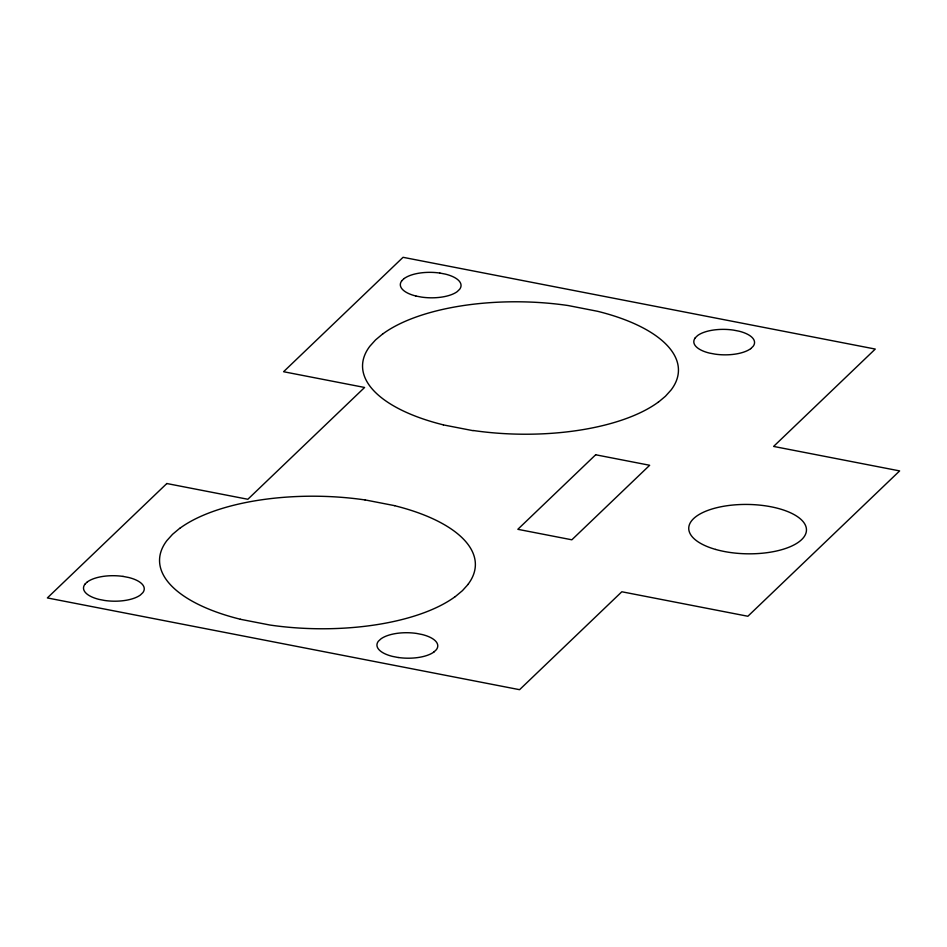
<?xml version="1.0" encoding="UTF-8"?>
<svg xmlns="http://www.w3.org/2000/svg" width="947" height="947" viewBox="0 0 947 947"><rect width="100%" height="100%" fill="white"/><g stroke="black" fill="none" stroke-linecap="round" stroke-linejoin="round"><path stroke-width="1.42" d="M84.851 584.228L87.325 581.872M401.646 280.868L404.109 278.513M468.114 584.358L462.456 590.632L455.294 596.622M695.145 337.901L697.619 335.534A30.363 12.737 0.9 0 1 733.345 330.089L739.003 331.178A30.363 12.737 0.9 0 1 753.125 346.33L750.675 348.685M382.706 333.936L375.545 339.926L369.886 346.2A157.664 66.136 0.9 0 0 443.385 424.86M179.705 528.319L172.555 534.309L166.897 540.583A157.664 66.136 0.9 0 0 240.396 619.255M658.295 402.238L665.445 396.248L671.103 389.963A157.664 66.136 0.9 0 0 597.604 311.303L568.011 305.514A157.664 66.136 0.9 0 0 382.777 333.948M433.88 652.045L436.354 649.689A30.363 12.737 0.9 0 0 422.196 634.537L416.502 633.425A30.363 12.737 0.9 0 0 380.895 638.905L378.35 641.261A30.363 12.737 0.9 0 0 392.508 656.401L398.202 657.514M439.799 273.044L445.504 274.145A30.363 12.737 0.9 0 1 459.626 289.297L457.176 291.664A30.363 12.737 0.9 0 1 421.522 297.098L415.792 296.02M472.979 430.66L443.338 424.895M365.021 499.898L394.65 505.662M123.003 576.392L128.709 577.504A30.363 12.737 0.9 0 1 142.831 592.656L140.381 595.024A30.363 12.737 0.9 0 1 104.715 600.481L98.997 599.38A30.363 12.737 0.9 0 1 84.934 584.24M240.349 619.279L269.99 625.044A157.664 66.136 0.9 0 0 455.211 596.61M750.687 348.662A30.363 12.737 0.9 0 1 715.032 354.131L709.291 353.053A30.363 12.737 0.9 0 1 695.252 337.89M394.615 505.698A157.664 66.136 0.9 0 1 468.019 584.346M179.788 528.343A157.664 66.136 0.9 0 1 364.986 499.933M658.343 402.096A157.664 66.136 0.9 0 1 473.145 430.494M87.396 581.884A30.363 12.737 0.9 0 1 123.051 576.415M433.892 652.021A30.363 12.737 0.9 0 1 398.237 657.49M415.887 296.009A30.363 12.737 0.9 0 1 401.741 280.857M404.191 278.525A30.363 12.737 0.9 0 1 439.846 273.056M166.826 483.526L47.35 597.936L519.572 689.688L621.824 591.768L747.87 616.26L899.65 470.908L773.604 446.428L875.277 349.064L403.055 257.312L283.579 371.721L364.607 387.465L247.854 499.27L166.826 483.526M595.663 454.773L517.831 529.314L571.846 539.802L649.678 465.273L595.663 454.773M715.624 549.438A58.856 24.681 0.9 0 0 806.382 531.149A58.856 24.681 0.9 0 0 720.821 506.799A58.856 24.681 0.9 0 0 715.624 549.438"/></g></svg>
